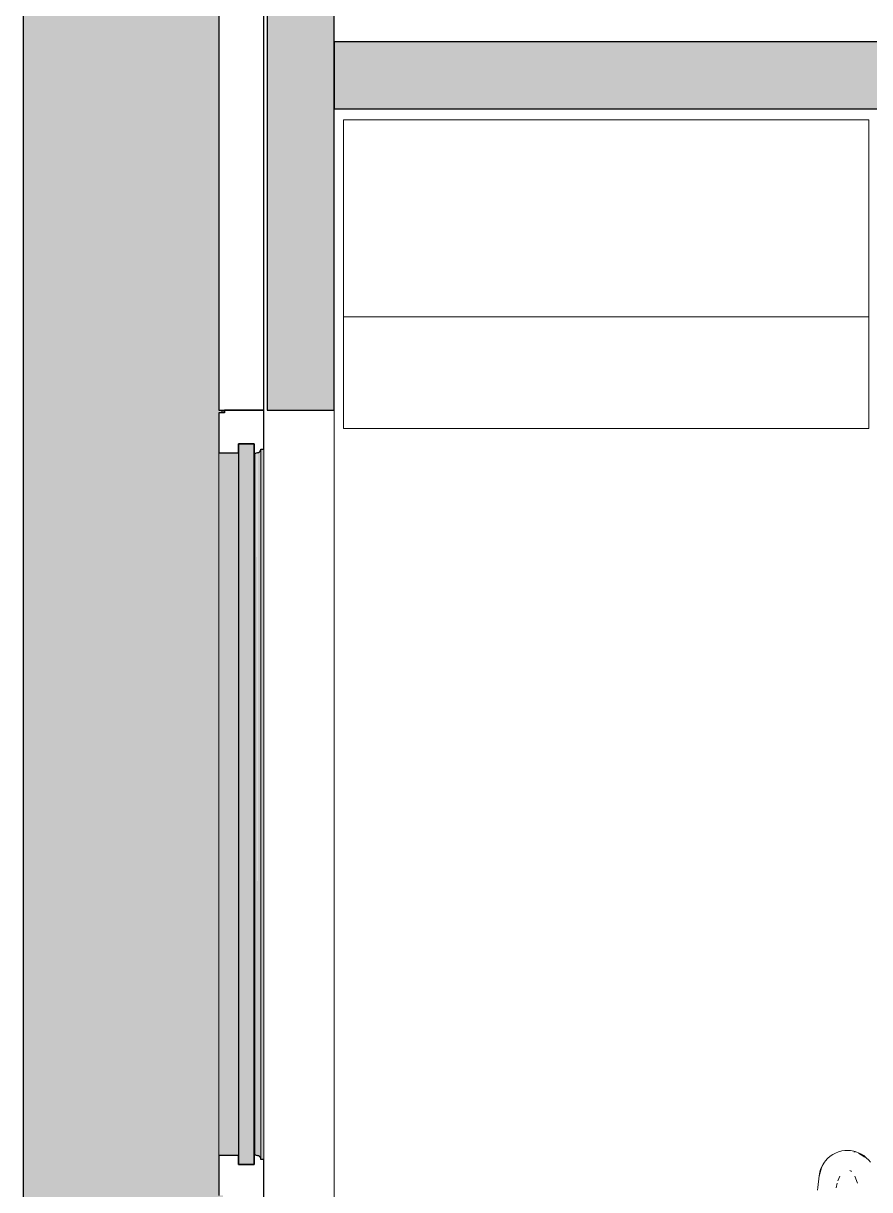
# Model space of a CAD drawing. Header units: millimetres. Extents: x 155927 to 317870, y -36033 to 97293.
# Drawn here: x 156389 to 157678, y 21610 to 23386 of the extents above; entities that cross this region are included whole.
import ezdxf

# ---------------------------------------------------------------- set-up
doc = ezdxf.new("R2010")
doc.units = ezdxf.units.MM
doc.header["$MEASUREMENT"] = 0
for name, color, linetype, lineweight in [('A-GLAZ', 7, 'CONTINUOUS', 9), ('A-WALL-PATT', 7, 'CONTINUOUS', 9), ('G-IMPT', 8, 'CONTINUOUS', 9), ('I-FURN', 8, 'CONTINUOUS', 9), ('I-WALL', 7, 'CONTINUOUS', 9)]:
    doc.layers.add(name, color=color, linetype=linetype, lineweight=lineweight)

msp = doc.modelspace()

# ---------------------------------------------------------------- hatches: boundary and pattern name
at = {"layer": 'A-GLAZ'}
h = msp.add_hatch(color=256, dxfattribs=at)
h.paths.add_polyline_path([(156404.8, 16190.6), (156404.8, 16290.6), (156691.5, 16290.6), (156691.5, 16294.9), (156686.8, 16294.9), (156686.8, 17486.3), (156691.5, 17486.3), (156691.5, 17490.6), (156686.8, 17490.6), (156686.8, 18843.6), (156389.5, 18843.6), (156389.5, 16190.6)], flags=0)
h.paths.add_polyline_path([(156389.5, 18943.6), (156691.5, 18943.6), (156691.5, 18947.9), (156686.8, 18947.9), (156686.8, 20139.3), (156691.5, 20139.3), (156691.5, 20143.6), (156686.8, 20143.6), (156686.8, 21496.6), (156389.5, 21496.6), (156389.5, 20229.9)], flags=0)
h.paths.add_polyline_path([(156389.5, 21596.6), (156691.5, 21596.6), (156691.5, 21600.9), (156686.8, 21600.9), (156686.8, 22792.3), (156691.5, 22792.3), (156691.5, 22796.6), (156686.8, 22796.6), (156686.8, 24149.6), (156389.5, 24149.6), (156389.5, 21965.2)], flags=0)
h.paths.add_polyline_path([(156389.5, 24249.6), (156691.5, 24249.6), (156691.5, 24253.9), (156686.8, 24253.9), (156686.8, 25445.3), (156691.5, 25445.3), (156691.5, 25449.6), (156404.8, 25449.6), (156404.8, 25549.6), (156389.5, 25549.6), (156389.5, 25435.9)], flags=0)
h = msp.add_hatch(color=256, dxfattribs=at)
h.paths.add_polyline_path([(156693.6, 16290.6), (156693.6, 16294.9), (156691.5, 16294.9), (156691.5, 16290.6)], flags=0)
h.paths.add_polyline_path([(156693.6, 17486.3), (156693.6, 17490.6), (156691.5, 17490.6), (156691.5, 17486.3)], flags=0)
h.paths.add_polyline_path([(156691.5, 18943.6), (156693.6, 18943.6), (156693.6, 18947.9), (156691.5, 18947.9)], flags=0)
h.paths.add_polyline_path([(156691.5, 20139.3), (156693.6, 20139.3), (156693.6, 20143.6), (156691.5, 20143.6)], flags=0)
h.paths.add_polyline_path([(156693.6, 21596.6), (156693.6, 21600.9), (156691.5, 21600.9), (156691.5, 21596.6)], flags=0)
h.paths.add_polyline_path([(156693.6, 22792.3), (156693.6, 22796.6), (156691.5, 22796.6), (156691.5, 22792.3)], flags=0)
h.paths.add_polyline_path([(156691.5, 24249.6), (156693.6, 24249.6), (156693.6, 24253.9), (156691.5, 24253.9)], flags=0)
h.paths.add_polyline_path([(156691.5, 25445.3), (156693.6, 25445.3), (156693.6, 25449.6), (156691.5, 25449.6)], flags=0)
h = msp.add_hatch(color=256, dxfattribs=at)
h.paths.add_polyline_path([(156389.4, 16190.6), (156389.5, 16190.6), (156389.4, 16759.3)], flags=0)
h.paths.add_polyline_path([(156389.4, 18943.6), (156389.5, 18943.6), (156389.4, 20229.9)], flags=0)
h.paths.add_polyline_path([(156389.4, 21596.6), (156389.5, 21596.6), (156389.4, 21965.2)], flags=0)
h.paths.add_polyline_path([(156389.4, 24249.6), (156389.5, 24249.6), (156389.4, 25435.9)], flags=0)
h = msp.add_hatch(color=256, dxfattribs=at)
h.paths.add_polyline_path([(156750.7, 16349.8), (156750.2, 16352.7), (156750.2, 16351)], flags=0)
h.paths.add_polyline_path([(156749, 17427), (156750.7, 17429.9), (156749.6, 17428.5), (156749.1, 17427.4)], flags=0)
h.paths.add_polyline_path([(156750.7, 19002.8), (156750.2, 19005.7), (156750.2, 19004)], flags=0)
h.paths.add_polyline_path([(156749, 20080), (156750.7, 20082.9), (156749.6, 20081.5), (156749.1, 20080.4)], flags=0)
h.paths.add_polyline_path([(156750.7, 21655.8), (156750.2, 21658.7), (156750.2, 21657)], flags=0)
h.paths.add_polyline_path([(156749, 22733), (156750.7, 22735.9), (156749.6, 22734.5), (156749.1, 22733.4)], flags=0)
h.paths.add_polyline_path([(156750.7, 24308.8), (156750.2, 24311.7), (156750.2, 24310)], flags=0)
h.paths.add_polyline_path([(156749, 25386), (156750.7, 25388.9), (156749.6, 25387.5), (156749.1, 25386.4)], flags=0)
for points in [[(156740.7, 21647.8), (156740.7, 22745.4), (156716.8, 22745.4), (156716.8, 21647.8)], [(156750.7, 21657.4), (156750.2, 22734.5), (156747.1, 22731.9), (156745.8, 22731.2), (156745.8, 21661.6), (156749.5, 21659.8), (156750.2, 21658.7)], [(156750.7, 21655.8), (156755.7, 21655.8), (156755.7, 22737.4), (156750.7, 22737.4), (156750.7, 21657.4)], [(156716.8, 21661.8), (156716.8, 22731.4), (156686.8, 22731.4), (156686.8, 21661.8)], [(156745.8, 21661.6), (156744.7, 22731.4), (156741.8, 22730.2), (156741.8, 21663), (156744.7, 21661.8)]]:
    msp.add_hatch(color=256, dxfattribs=at).paths.add_polyline_path(points, flags=0)
at = {"layer": 'A-WALL-PATT'}
for points in [[(156760.8, 22898.6), (156862.8, 22898.6), (156862.8, 24147.6), (156760.8, 24147.6), (156760.8, 23700.6)], [(160985.4, 23255.6), (161148.8, 23255.6), (161148.8, 23357.6), (160937.7, 23357.6), (160937.7, 23320.5), (158537.7, 23320.5), (158537.7, 23357.6), (156862.8, 23357.6), (156862.8, 23255.6), (160835, 23255.6)], [(156862.8, 22796.6), (156862.8, 22898.6), (156760.8, 22898.6), (156760.8, 22796.6)]]:
    msp.add_hatch(color=256, dxfattribs=at).paths.add_polyline_path(points, flags=0)

# ---------------------------------------------------------------- linework, layer by layer
at = {"layer": 'A-GLAZ'}
for p, q in [((156389.4, 24149.6), (156389.4, 21596.6)), ((156389.5, 24149.6), (156389.5, 21596.6)), ((156691.5, 22796.6), (156691.5, 22792.3)), ((156693.6, 22796.6), (156693.6, 22792.3)), ((156750.7, 22737.4), (156750.7, 22735.9)), ((156750.7, 22735.9), (156750.7, 21657.4)), ((156755.7, 21655.8), (156755.7, 22737.4)), ((156686.8, 22731.4), (156686.8, 21661.8)), ((156741.8, 22730.2), (156741.8, 21663)), ((156750.7, 21657.4), (156750.7, 21655.8))]:
    msp.add_line(p, q, dxfattribs=at)
at = {"layer": 'A-GLAZ', "lineweight": 30}
for p, q in [((156686.8, 24149.6), (156686.8, 22796.6)), ((156755.7, 22796.6), (156755.7, 24149.6)), ((156686.8, 22796.6), (156755.7, 22796.6)), ((156695.8, 22792.3), (156686.8, 22792.3)), ((156686.8, 22792.3), (156686.8, 22731.4)), ((156755.7, 22796.6), (156695.8, 22796.6)), ((156695.8, 22796.6), (156695.8, 22792.3)), ((156755.7, 22737.4), (156755.7, 22796.6)), ((156740.7, 22745.4), (156716.8, 22745.4)), ((156716.8, 22745.4), (156716.8, 21647.8)), ((156716.8, 22731.4), (156716.8, 22745.4)), ((156716.8, 22745.4), (156740.7, 22745.4)), ((156740.7, 21647.8), (156740.7, 22745.4)), ((156740.7, 22745.4), (156740.7, 22730.2)), ((156750.7, 22737.4), (156755.7, 22737.4)), ((156750.7, 22735.9), (156750.7, 22737.4)), ((156686.8, 22731.4), (156716.8, 22731.4)), ((156740.7, 22730.2), (156741.8, 22730.2)), ((156716.8, 21661.8), (156686.8, 21661.8)), ((156686.8, 21661.8), (156686.8, 21600.9)), ((156716.8, 21647.8), (156716.8, 21661.8)), ((156741.8, 21663), (156740.7, 21663)), ((156740.7, 21663), (156740.7, 21647.8)), ((156750.7, 21655.8), (156750.7, 21657.4)), ((156755.7, 21655.8), (156750.7, 21655.8)), ((156755.7, 21596.6), (156755.7, 21655.8)), ((156716.8, 21647.8), (156740.7, 21647.8)), ((156740.7, 21647.8), (156716.8, 21647.8))]:
    msp.add_line(p, q, dxfattribs=at)
for centre, radius, start, end in [((156746.2, 22724.2), 7.4, 93.4261, 126.5739), ((156745.5, 22737), 5.36, 273.4261, 348.0476), ((156746.2, 21669), 7.4, 233.4261, 266.5739), ((156745.5, 21656.3), 5.36, 11.9524, 86.5739)]:
    msp.add_arc(centre, radius, start, end, dxfattribs=at)
at = {"layer": 'A-GLAZ'}
for points, knots in [([(156745.8, 22731.6), (156746.2, 22731.7), (156746.9, 22731.8), (156747.8, 22732.1), (156748.2, 22732.4), (156748.4, 22732.5)], [-1, -1, -1, -1, -0.8, -0.7, -0.6, -0.6, -0.6, -0.6]), ([(156749.5, 22733.4), (156749.6, 22733.6), (156749.9, 22733.9), (156750.4, 22734.7), (156750.6, 22735.4), (156750.7, 22735.9)], [-0.4, -0.4, -0.4, -0.4, -0.3, -0.2, 0, 0, 0, 0]), ([(156748.4, 21660.7), (156748.2, 21660.9), (156747.8, 21661.1), (156746.9, 21661.4), (156746.2, 21661.6), (156745.8, 21661.6)], [0.6, 0.6, 0.6, 0.6, 0.7, 0.8, 1, 1, 1, 1]), ([(156750.7, 21657.4), (156750.6, 21657.8), (156750.4, 21658.5), (156749.9, 21659.3), (156749.6, 21659.7), (156749.5, 21659.8)], [0, 0, 0, 0, 0.2, 0.3, 0.4, 0.4, 0.4, 0.4])]:
    msp.add_open_spline(points, degree=3, knots=knots, dxfattribs=at)
for points in [[(156741.8, 22730.2), (156742.2, 22730.5), (156742.6, 22730.7), (156743, 22730.9)], [(156743, 21662.3), (156742.6, 21662.5), (156742.2, 21662.8), (156741.8, 21663)]]:
    msp.add_open_spline(points, degree=3, dxfattribs=at)
at = {"layer": 'G-IMPT'}
for p, q in [((157625.8, 21665.5), (157630.5, 21667.3)), ((157635.3, 21668.6), (157630.5, 21667.3)), ((157635.3, 21668.6), (157639.9, 21669.2)), ((157643.7, 21669.4), (157639.9, 21669.2)), ((157643.7, 21669.4), (157648.7, 21669.1)), ((157648.7, 21669.1), (157653.7, 21668.2)), ((157655.4, 21666.9), (157653.4, 21667.5)), ((157653.7, 21668.2), (157655.8, 21667.7)), ((157660.6, 21666), (157655.8, 21667.7)), ((157604.9, 21645.2), (157607.4, 21649.6)), ((157608.1, 21649.7), (157606.5, 21647.6)), ((157610.4, 21653.7), (157607.4, 21649.6)), ((157610.4, 21653.7), (157613.6, 21657.2)), ((157617.4, 21660.5), (157613.6, 21657.2)), ((157621.6, 21663.3), (157617.4, 21660.5)), ((157621.6, 21663.3), (157625.8, 21665.5)), ((157660.5, 21665.3), (157664.2, 21663.2)), ((157660.5, 21665.3), (157670.4, 21659)), ((157660.6, 21666), (157665.1, 21663.7)), ((157664.2, 21663.2), (157670.4, 21659)), ((157665.1, 21663.7), (157668.7, 21661.5)), ((157672.6, 21658.3), (157668.7, 21661.5)), ((157672.6, 21658.3), (157676.2, 21654.7)), ((157676.2, 21654.7), (157678.8, 21651.4)), ((157598.8, 21613.1), (157600.8, 21631)), ((157600.8, 21630.5), (157604.6, 21643)), ((157600.8, 21631), (157601.7, 21636.1)), ((157600.8, 21630.5), (157601.7, 21633.9)), ((157602.8, 21639.5), (157600.9, 21631.1)), ((157604.6, 21643), (157601.7, 21633.9)), ((157603.1, 21641), (157601.7, 21636.1)), ((157602.8, 21639.5), (157606.5, 21647.6)), ((157604.9, 21645.2), (157603.1, 21641)), ((157647.5, 21638.8), (157649.8, 21637.8)), ((157649.8, 21637.8), (157650.2, 21637.5)), ((157598.5, 21609), (157598.8, 21613.1)), ((157626.7, 21612.3), (157628.3, 21619.8)), ((157632.3, 21630.2), (157629.1, 21623.4)), ((157659.4, 21619.8), (157655.3, 21630.3))]:
    msp.add_line(p, q, dxfattribs=at)
at = {"layer": 'I-FURN'}
for p, q in [((157676.6, 23238.5), (156876.6, 23238.5)), ((156876.6, 23238.5), (156876.6, 22938.5)), ((157676.6, 22938.5), (157676.6, 23238.5)), ((156876.6, 22938.5), (157676.6, 22938.5)), ((156876.6, 22938.5), (156876.6, 22768.5)), ((157676.6, 22768.5), (157676.6, 22938.5)), ((156876.6, 22768.5), (157676.6, 22768.5))]:
    msp.add_line(p, q, dxfattribs=at)
at = {"layer": 'I-WALL', "lineweight": 30}
for p, q in [((156760.8, 24147.6), (156760.8, 22898.6)), ((156862.8, 22898.6), (156862.8, 24147.6)), ((158537.7, 23357.6), (156862.8, 23357.6)), ((156862.8, 23357.6), (156862.8, 23255.6)), ((156862.8, 23255.6), (161148.8, 23255.6)), ((156760.8, 22898.6), (156760.8, 22796.6)), ((156862.8, 22796.6), (156862.8, 22898.6)), ((156760.8, 22796.6), (156862.8, 22796.6))]:
    msp.add_line(p, q, dxfattribs=at)
at = {"layer": 'I-WALL'}
msp.add_line((156862.8, 22796.6), (156862.8, 21596.6), dxfattribs=at)

doc.saveas('drawing.dxf')
